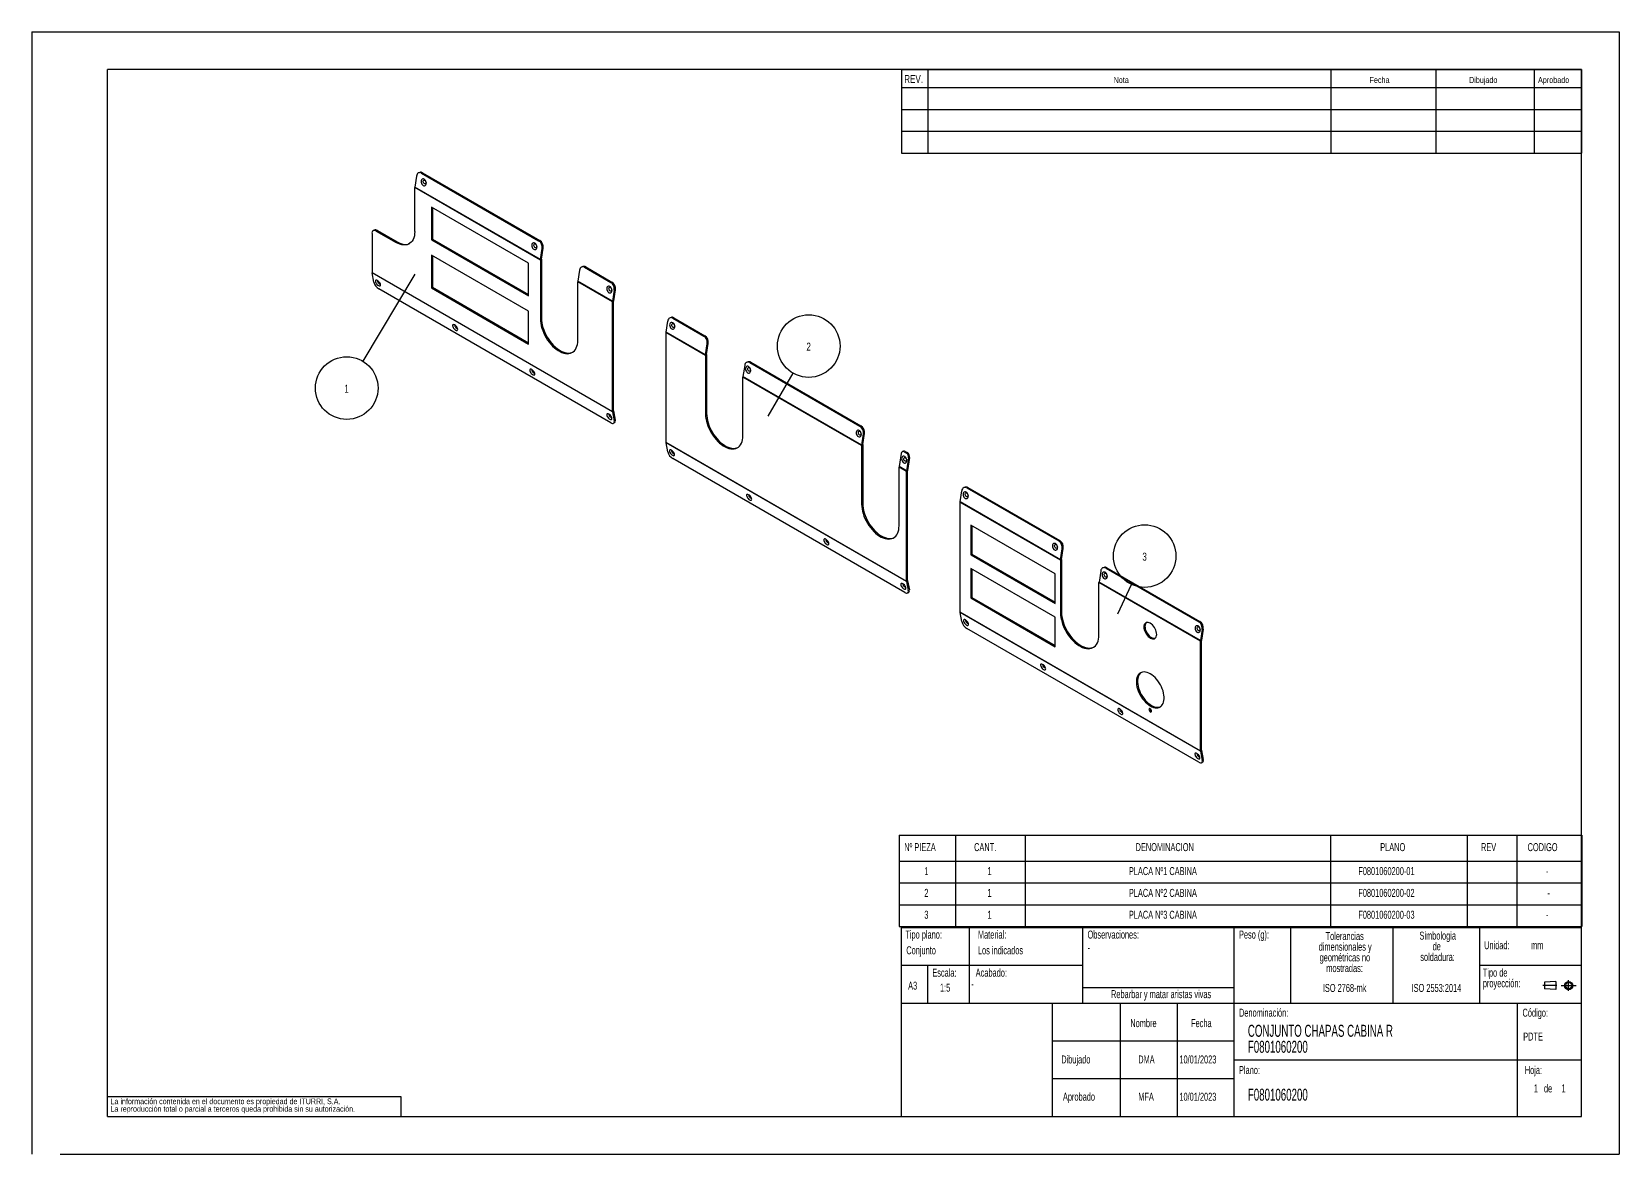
# Model space of a CAD drawing. Extents: x 0 to 420, y 0 to 297.
import ezdxf

# ---------------------------------------------------------------- set-up
doc = ezdxf.new("R2010")
doc.units = 0
doc.linetypes.add('SLD-CENTRADA-TRAZOS-LARGOS', pattern=[19.05, 15.24, -1.27, 1.27, -1.27])
doc.linetypes.add('SLD-CONTINUA', pattern=[0])
doc.layers.get('0').update_dxf_attribs({"linetype": 'CONTINUOUS'})
doc.layers.add('FORMATO', color=7, linetype='SLD-CONTINUA')
doc.layers.add('SLD-0', color=179, linetype='SLD-CONTINUA')
doc.styles.add('SLDTEXTSTYLE0', font='TXT', dxfattribs={"width": 0.605})
doc.styles.add('SLDTEXTSTYLE1', font='TXT', dxfattribs={"width": 0.75})
doc.dimstyles.new('SLDDIMSTYLE0', dxfattribs={"dimtxt": 0.18, "dimasz": 0.651282, "dimexe": 0, "dimexo": 0.0625, "dimgap": 0, "dimtad": 0, "dimtih": 1, "dimtoh": 1, "dimdec": 0, "dimrnd": 1e-09, "dimzin": 0, "dimtxsty": 'STANDARD', "dimblk1": 'DOT', "dimblk2": 'DOT', "dimsah": 1, "dimcen": 0.09, "dimazin": 3, "dimtfac": 0.651282, "dimtdec": 0, "dimtofl": 0, "dimtmove": 0, "dimatfit": 3, "dimtolj": 1, "dimtzin": 0})

# ---------------------------------------------------------------- blocks, each defined once
blk = doc.blocks.new('BLOQUE3')
at = {"color": 7, "linetype": 'SLD-CENTRADA-TRAZOS-LARGOS'}
for p, q in [((397.92, 130.06), (394.8, 130.06)), ((398.88, 130.02), (402.16, 130.02)), ((400.52, 128.85), (400.52, 131.19))]:
    blk.add_line(p, q, dxfattribs=at)
at = {"color": 7, "linetype": 'SLD-CONTINUA'}
for p, q in [((397.68, 130.95), (395.23, 130.77)), ((395.23, 130.77), (395.23, 129.34)), ((397.68, 130.95), (397.68, 129.16)), ((397.68, 129.16), (395.23, 129.34))]:
    blk.add_line(p, q, dxfattribs=at)
for radius in [0.892, 0.713]:
    blk.add_circle((400.52, 130.02), radius, dxfattribs=at)
blk = doc.blocks.new('SW_NOTE_0')
at = {"layer": 'SLD-0', "color": 0, "attachment_point": 2, "style": 'SLDTEXTSTYLE0'}
for s, insert, char_height in [('dimensionales y', (7.54, -0.09), 2.1167), ('Tolerancias', (7.41, 2.73), 2.1167), ('geométricas no', (7.46, -2.92), 2.1167), ('mostradas:', (7.38, -5.74), 2.117)]:
    blk.add_mtext(s, dxfattribs=dict(at, insert=insert, char_height=char_height))
blk = doc.blocks.new('SW_NOTE_0_1')
at = {"layer": 'SLD-0', "color": 0, "attachment_point": 1, "style": 'SLDTEXTSTYLE0'}
for s, insert, char_height in [('Tipo de', (0, 2.73), 2.117), ('proyección:', (0, -0.09), 2.1167)]:
    blk.add_mtext(s, dxfattribs=dict(at, insert=insert, char_height=char_height))
blk = doc.blocks.new('SW_NOTE_0_2')
at = {"layer": 'SLD-0', "color": 0, "char_height": 2.117, "attachment_point": 2, "style": 'SLDTEXTSTYLE0'}
for s, insert in [('Simbologia', (7.11, 2.73)), ('de', (6.84, -0.09)), ('soldadura:', (7.06, -2.92))]:
    blk.add_mtext(s, dxfattribs=dict(at, insert=insert))
blk = doc.blocks.new('SW_NOTE_0_3')
at = {"layer": 'SLD-0', "color": 0, "char_height": 1.5, "attachment_point": 1, "style": 'SLDTEXTSTYLE1'}
for s, insert in [('La información contenida en el documento es propiedad de ITURRI, S.A.', (0, 1.93)), ('La reproducción total o parcial a terceros queda prohibida sin su autorización.', (0, -0.07))]:
    blk.add_mtext(s, dxfattribs=dict(at, insert=insert))
blk = doc.blocks.new('SW_NOTE_0_4')
at = {"layer": 'SLD-0', "color": 0, "char_height": 3.175, "attachment_point": 1, "style": 'SLDTEXTSTYLE0'}
for s, insert in [('CONJUNTO CHAPAS CABINA R', (0, 4.09)), ('F0801060200', (0, -0.14))]:
    blk.add_mtext(s, dxfattribs=dict(at, insert=insert))
blk = doc.blocks.new('SW_TABLEANNOTATION_0')
at = {"layer": 'FORMATO', "color": 0}
for p, q in [((0, 0), (0, -6.9)), ((0, 0), (14.94, 0)), ((14.94, 0), (14.94, -6.9)), ((14.94, 0), (33.4, 0)), ((33.4, 0), (33.4, -6.9)), ((33.4, 0), (114.2, 0)), ((114.2, 0), (114.2, -6.9)), ((114.2, 0), (150.3, 0)), ((150.3, 0), (150.3, -6.9)), ((150.3, 0), (163.43, 0)), ((163.43, 0), (163.43, -6.9)), ((163.43, 0), (180.61, 0)), ((180.61, 0), (180.61, -6.9)), ((0, -6.9), (14.94, -6.9)), ((0, -6.9), (0, -12.67)), ((14.94, -6.9), (33.4, -6.9)), ((14.94, -6.9), (14.94, -12.67)), ((33.4, -6.9), (114.2, -6.9)), ((33.4, -6.9), (33.4, -12.67)), ((114.2, -6.9), (150.3, -6.9)), ((114.2, -6.9), (114.2, -12.67)), ((150.3, -6.9), (163.43, -6.9)), ((150.3, -6.9), (150.3, -12.67)), ((163.43, -6.9), (180.61, -6.9)), ((163.43, -6.9), (163.43, -12.67)), ((180.61, -6.9), (180.61, -12.67)), ((0, -12.67), (0, -18.45)), ((0, -12.67), (14.94, -12.67)), ((14.94, -12.67), (14.94, -18.45)), ((14.94, -12.67), (33.4, -12.67)), ((33.4, -12.67), (33.4, -18.45)), ((33.4, -12.67), (114.2, -12.67)), ((114.2, -12.67), (114.2, -18.45)), ((114.2, -12.67), (150.3, -12.67)), ((150.3, -12.67), (150.3, -18.45)), ((150.3, -12.67), (163.43, -12.67)), ((163.43, -12.67), (163.43, -18.45)), ((163.43, -12.67), (180.61, -12.67)), ((180.61, -12.67), (180.61, -18.45)), ((0, -18.45), (0, -24.22)), ((0, -18.45), (14.94, -18.45)), ((14.94, -18.45), (14.94, -24.22)), ((14.94, -18.45), (33.4, -18.45)), ((33.4, -18.45), (33.4, -24.22)), ((33.4, -18.45), (114.2, -18.45)), ((114.2, -18.45), (114.2, -24.22)), ((114.2, -18.45), (150.3, -18.45)), ((150.3, -18.45), (150.3, -24.22)), ((150.3, -18.45), (163.43, -18.45)), ((163.43, -18.45), (163.43, -24.22)), ((163.43, -18.45), (180.61, -18.45)), ((180.61, -18.45), (180.61, -24.22)), ((0, -24.22), (14.94, -24.22)), ((14.94, -24.22), (33.4, -24.22)), ((33.4, -24.22), (114.2, -24.22)), ((114.2, -24.22), (150.3, -24.22)), ((150.3, -24.22), (163.43, -24.22)), ((163.43, -24.22), (180.61, -24.22))]:
    blk.add_line(p, q, dxfattribs=at)
at = {"layer": 'FORMATO', "color": 0, "attachment_point": 1, "style": 'SLDTEXTSTYLE0'}
for s, insert, char_height in [('Nº PIEZA', (1.39, -2.13), 2.117), ('CANT.', (19.86, -2.13), 2.117), ('DENOMINACION', (62.59, -2.13), 2.1167), ('PLANO', (127.31, -2.13), 2.117), ('REV', (153.97, -2.13), 2.117), ('CODIGO', (166.3, -2.13), 2.117), ('1', (6.69, -8.47), 2.12), ('1', (23.39, -8.47), 2.12), ('PLACA Nº1 CABINA', (60.82, -8.47), 2.1167), ('F0801060200-01', (121.51, -8.47), 2.1167), ('-', (171.16, -8.47), 2.12), ('2', (6.69, -14.24), 2.12), ('1', (23.39, -14.24), 2.12), ('PLACA Nº2 CABINA', (60.82, -14.24), 2.1167), ('F0801060200-02', (121.51, -14.24), 2.1167), ('-', (171.55, -14.24), 2.12), ('3', (6.69, -20.02), 2.12), ('1', (23.39, -20.02), 2.12), ('PLACA Nº3 CABINA', (60.82, -20.02), 2.1167), ('F0801060200-03', (121.51, -20.02), 2.1167), ('-', (171.16, -20.02), 2.12)]:
    blk.add_mtext(s, dxfattribs=dict(at, insert=insert, char_height=char_height))
blk = doc.blocks.new('SW_NOTE_0_5')
at = {"layer": 'FORMATO', "color": 0}
blk.add_circle((-4.25, -7.11), 8.28, dxfattribs=at)
at = {"layer": 'FORMATO', "color": 0, "insert": (-4.28, -6.21), "char_height": 2.12, "attachment_point": 2, "style": 'SLDTEXTSTYLE1'}
blk.add_mtext('1', dxfattribs=at)
blk = doc.blocks.new('_DOT')
at = {"color": 0, "linetype": 'BYBLOCK'}
blk.add_line((-0.5, 0), (-1, 0), dxfattribs=at)
at = {"color": 0, "linetype": 'BYBLOCK', "const_width": 0.5}
blk.add_lwpolyline([(-0.25, 0, 1), (0.25, 0, 1)], format="xyb", close=True, dxfattribs=at)
blk = doc.blocks.new('SW_NOTE_0_6')
at = {"layer": 'FORMATO', "color": 0}
blk.add_circle((4.13, 7.18), 8.28, dxfattribs=at)
at = {"layer": 'FORMATO', "color": 0, "insert": (4.11, 8.08), "char_height": 2.12, "attachment_point": 2, "style": 'SLDTEXTSTYLE1'}
blk.add_mtext('2', dxfattribs=at)
blk = doc.blocks.new('SW_NOTE_0_7')
at = {"layer": 'FORMATO', "color": 0}
blk.add_circle((3.5, 7.5), 8.28, dxfattribs=at)
at = {"layer": 'FORMATO', "color": 0, "insert": (3.48, 8.4), "char_height": 2.12, "attachment_point": 2, "style": 'SLDTEXTSTYLE1'}
blk.add_mtext('3', dxfattribs=at)

msp = doc.modelspace()

# ---------------------------------------------------------------- linework, layer by layer
at = {"color": 7, "linetype": 'SLD-CONTINUA'}
for p, q in [((0, 297), (420, 297)), ((0, 297), (0, 0)), ((420, 297), (420, 0)), ((410, 287), (20, 287)), ((20, 10), (20, 287)), ((410, 10), (410, 287)), ((101.79, 258.82), (101.34, 255.9)), ((102.67, 259.78), (102.39, 259.68)), ((103.41, 259.68), (103.14, 259.58)), ((103.14, 259.58), (134.11, 241.7)), ((103.41, 259.68), (134.39, 241.8)), ((104.04, 257.73), (104.17, 257.62)), ((101.33, 244.11), (101.33, 255.77)), ((134.57, 236.59), (101.33, 255.77)), ((134.58, 236.72), (101.34, 255.9)), ((131.45, 235.77), (105.72, 250.63)), ((105.72, 250.63), (105.72, 241.97)), ((106, 250.46), (106, 242.14)), ((90.02, 243.62), (90.02, 233.29)), ((90.63, 244.51), (90.35, 244.35)), ((91.43, 244.44), (91.15, 244.27)), ((91.15, 244.27), (96.38, 241.25)), ((91.43, 244.44), (96.66, 241.41)), ((96.38, 241.25), (96.66, 241.41)), ((106, 242.14), (105.72, 241.97)), ((105.72, 241.97), (131.45, 227.11)), ((106, 242.14), (131.45, 227.44)), ((133.31, 240.83), (133.44, 240.72)), ((134.11, 241.7), (134.39, 241.8)), ((134.58, 236.72), (135.02, 239.64)), ((134.85, 236.82), (135.3, 239.74)), ((135.3, 239.74), (135.02, 239.64)), ((131.45, 223.03), (105.72, 237.89)), ((105.72, 237.89), (105.72, 229.23)), ((106, 237.73), (106, 229.4)), ((131.45, 227.11), (131.45, 235.77)), ((134.57, 236.59), (134.57, 221.07)), ((134.85, 236.75), (134.85, 221.24)), ((90.02, 233.29), (153.66, 196.55)), ((153.67, 196.43), (90.03, 233.17)), ((90.48, 230.77), (90.03, 233.17)), ((144.92, 233.92), (144.47, 231)), ((153.67, 225.7), (144.47, 231)), ((145.8, 234.88), (145.52, 234.78)), ((146.55, 234.78), (146.27, 234.68)), ((146.27, 234.68), (153.2, 230.68)), ((146.55, 234.78), (153.48, 230.78)), ((153.2, 193.52), (91.82, 228.96)), ((106, 229.4), (105.72, 229.23)), ((105.72, 229.23), (131.45, 214.38)), ((106, 229.4), (131.45, 214.7)), ((153.66, 225.56), (144.46, 230.87)), ((144.46, 215.36), (144.46, 230.87)), ((153.18, 229.36), (153.31, 229.25)), ((153.2, 230.68), (153.48, 230.78)), ((154.12, 228.62), (153.67, 225.7)), ((154.39, 228.72), (153.95, 225.79)), ((154.39, 228.72), (154.12, 228.62)), ((131.45, 214.38), (131.45, 223.03)), ((153.94, 225.73), (153.66, 225.56)), ((153.66, 196.55), (153.66, 225.56)), ((153.95, 225.79), (153.67, 225.7)), ((153.94, 196.72), (153.94, 225.73)), ((134.85, 221.24), (134.57, 221.07)), ((167.81, 217.53), (168.26, 220.45)), ((169.13, 221.41), (168.86, 221.31)), ((169.88, 221.31), (169.61, 221.21)), ((169.61, 221.21), (177.81, 216.47)), ((169.8, 219.76), (169.93, 219.66)), ((169.88, 221.31), (178.09, 216.57)), ((167.8, 217.4), (167.8, 188.39)), ((178.26, 211.36), (167.8, 217.4)), ((178.27, 211.49), (167.81, 217.53)), ((177.81, 216.47), (178.09, 216.57)), ((178.27, 211.49), (178.72, 214.41)), ((178.55, 211.59), (179, 214.51)), ((179, 214.51), (178.72, 214.41)), ((178.26, 211.36), (178.26, 195.85)), ((178.55, 211.52), (178.55, 196.01)), ((188.62, 208.7), (188.17, 205.78)), ((189.5, 209.65), (189.22, 209.55)), ((189.88, 208.17), (190.01, 208.06)), ((190.25, 209.55), (189.97, 209.45)), ((189.97, 209.45), (219.1, 192.63)), ((190.25, 209.55), (219.38, 192.73)), ((188.16, 190.13), (188.16, 205.64)), ((219.56, 187.52), (188.16, 205.64)), ((219.57, 187.65), (188.17, 205.78)), ((153.94, 196.72), (153.66, 196.55)), ((153.95, 196.66), (153.67, 196.43)), ((153.67, 196.43), (154.12, 194.03)), ((153.95, 196.66), (154.39, 194.25)), ((153.99, 193.43), (154.26, 193.66)), ((154.12, 194.03), (154.39, 194.25)), ((178.55, 196.01), (178.26, 195.85)), ((219.1, 192.63), (219.38, 192.73)), ((219.16, 191.27), (219.29, 191.16)), ((219.57, 187.65), (220.02, 190.57)), ((219.85, 187.75), (220.3, 190.67)), ((220.3, 190.67), (220.02, 190.57)), ((167.8, 188.39), (231.44, 151.65)), ((231.45, 151.53), (167.81, 188.27)), ((168.26, 185.87), (167.81, 188.27)), ((219.56, 187.52), (219.56, 172.01)), ((219.84, 187.68), (219.84, 172.17)), ((230, 185.39), (229.47, 181.94)), ((230.65, 186.02), (230.37, 185.92)), ((231.12, 185.96), (230.84, 185.86)), ((230.84, 185.86), (231.41, 185.53)), ((231.12, 185.96), (231.68, 185.63)), ((231.41, 185.53), (231.68, 185.63)), ((230.98, 148.62), (169.61, 184.05)), ((231.44, 180.66), (229.46, 181.81)), ((229.46, 166.29), (229.46, 181.81)), ((231.45, 180.79), (229.47, 181.94)), ((231.18, 184.33), (231.31, 184.22)), ((231.72, 180.83), (231.44, 180.66)), ((231.44, 151.65), (231.44, 180.66)), ((231.98, 184.24), (231.45, 180.79)), ((231.73, 180.89), (231.45, 180.79)), ((231.72, 151.81), (231.72, 180.83)), ((232.26, 184.34), (231.73, 180.89)), ((232.26, 184.34), (231.98, 184.24)), ((246.92, 176.51), (246.64, 176.41)), ((247.66, 176.4), (247.39, 176.31)), ((247.66, 176.4), (271.99, 162.36)), ((245.58, 172.5), (245.58, 143.49)), ((272.17, 157.15), (245.58, 172.5)), ((245.59, 172.63), (246.04, 175.55)), ((272.18, 157.28), (245.59, 172.63)), ((247.39, 176.31), (271.71, 162.26)), ((247.44, 174.94), (247.57, 174.83)), ((219.84, 172.17), (219.56, 172.01)), ((270.75, 153.56), (248.41, 166.46)), ((248.41, 166.46), (248.41, 158.62)), ((248.69, 166.29), (248.69, 158.78)), ((271.06, 161.31), (271.19, 161.2)), ((271.71, 162.26), (271.99, 162.36)), ((272.18, 157.28), (272.63, 160.2)), ((272.46, 157.38), (272.9, 160.3)), ((272.9, 160.3), (272.63, 160.2)), ((248.69, 158.78), (248.41, 158.62)), ((248.41, 158.62), (270.75, 145.72)), ((248.69, 158.78), (270.75, 146.04)), ((272.17, 157.15), (272.17, 143.27)), ((272.45, 157.31), (272.45, 143.43)), ((231.72, 151.81), (231.44, 151.65)), ((231.73, 151.75), (231.45, 151.53)), ((231.45, 151.53), (231.9, 149.13)), ((231.73, 151.75), (232.18, 149.35)), ((270.75, 142.13), (248.41, 155.02)), ((248.41, 155.02), (248.41, 147.19)), ((248.69, 154.86), (248.69, 147.35)), ((270.75, 145.72), (270.75, 153.56)), ((309.22, 135.76), (282.35, 151.27)), ((282.35, 137.39), (282.35, 151.27)), ((282.81, 154.32), (282.36, 151.4)), ((309.23, 135.89), (282.36, 151.4)), ((283.69, 155.28), (283.41, 155.18)), ((284.43, 155.18), (284.16, 155.08)), ((284.16, 155.08), (308.76, 140.87)), ((284.21, 153.72), (284.34, 153.61)), ((284.43, 155.18), (309.04, 140.97)), ((231.77, 148.53), (232.04, 148.75)), ((231.9, 149.13), (232.18, 149.35)), ((248.69, 147.35), (248.41, 147.19)), ((248.41, 147.19), (270.75, 134.29)), ((248.69, 147.35), (270.75, 134.61)), ((245.58, 143.49), (309.22, 106.75)), ((309.23, 106.63), (245.59, 143.37)), ((246.04, 140.96), (245.59, 143.37)), ((272.45, 143.43), (272.17, 143.27)), ((308.76, 103.72), (247.39, 139.15)), ((270.75, 134.29), (270.75, 142.13)), ((308.76, 140.87), (309.04, 140.97)), ((308.82, 139.51), (308.95, 139.4)), ((309.68, 138.81), (309.23, 135.89)), ((309.96, 138.91), (309.51, 135.99)), ((309.96, 138.91), (309.68, 138.81)), ((309.5, 135.92), (309.22, 135.76)), ((309.22, 106.75), (309.22, 135.76)), ((309.51, 135.99), (309.23, 135.89)), ((309.5, 106.91), (309.5, 135.92)), ((296.21, 117.22), (296.27, 117.19)), ((309.5, 106.91), (309.22, 106.75)), ((309.51, 106.85), (309.23, 106.63)), ((309.23, 106.63), (309.68, 104.22)), ((309.51, 106.85), (309.96, 104.45)), ((309.55, 103.63), (309.83, 103.85)), ((309.68, 104.22), (309.96, 104.45)), ((230, 60), (410, 60)), ((230, 60), (230, 10)), ((20, 10), (410, 10)), ((7.53, 0), (420, 0))]:
    msp.add_line(p, q, dxfattribs=at)
at = {"color": 7, "linetype": 'SLD-CONTINUA', "flags": 128}
for points in [[(103.14, 259.58), (102.91, 259.68), (102.69, 259.72), (102.47, 259.7), (102.27, 259.63), (102.1, 259.5), (101.96, 259.31), (101.85, 259.09), (101.79, 258.82)], [(103.56, 256.33), (103.75, 256.25), (103.94, 256.25), (104.11, 256.32), (104.24, 256.46), (104.33, 256.66), (104.36, 256.89), (104.35, 257.15), (104.27, 257.41), (104.15, 257.64), (104, 257.84), (103.82, 257.98), (103.62, 258.06), (103.44, 258.06), (103.27, 257.99), (103.14, 257.85), (103.05, 257.65), (103.01, 257.42), (103.03, 257.16), (103.1, 256.9), (103.22, 256.67), (103.38, 256.47), (103.56, 256.33)], [(104.35, 257.09), (104.35, 257.08), (104.31, 256.91), (104.23, 256.79), (104.11, 256.73), (103.96, 256.75), (103.82, 256.83), (103.7, 256.96), (103.62, 257.14), (103.58, 257.33), (103.59, 257.52), (103.66, 257.66), (103.76, 257.75), (103.9, 257.77), (104.04, 257.73), (104.04, 257.73)], [(101.33, 244.11), (101.3, 243.53), (101.22, 242.98), (101.09, 242.48), (100.9, 242.03), (100.67, 241.63), (100.39, 241.3), (100.06, 241.02), (99.69, 240.81), (99.29, 240.66), (98.86, 240.59), (98.39, 240.58), (97.91, 240.65), (97.41, 240.78), (96.9, 240.98), (96.38, 241.25)], [(96.66, 241.41), (97.18, 241.15), (97.69, 240.95), (98.19, 240.81), (98.68, 240.75), (99.14, 240.75), (99.57, 240.83), (99.98, 240.97), (100.02, 240.99)], [(132.84, 239.43), (133.03, 239.35), (133.22, 239.35), (133.38, 239.42), (133.51, 239.56), (133.6, 239.76), (133.64, 239.99), (133.62, 240.25), (133.55, 240.51), (133.43, 240.74), (133.27, 240.94), (133.09, 241.08), (132.9, 241.16), (132.71, 241.16), (132.54, 241.09), (132.41, 240.95), (132.32, 240.75), (132.29, 240.52), (132.31, 240.26), (132.38, 240), (132.5, 239.77), (132.65, 239.57), (132.84, 239.43)], [(133.63, 240.2), (133.63, 240.18), (133.59, 240.01), (133.5, 239.89), (133.38, 239.83), (133.24, 239.85), (133.1, 239.93), (132.98, 240.06), (132.89, 240.24), (132.85, 240.43), (132.87, 240.62), (132.93, 240.76), (133.04, 240.85), (133.17, 240.88), (133.31, 240.83), (133.31, 240.83)], [(91.72, 229.83), (91.91, 229.75), (92.06, 229.73), (92.18, 229.77), (92.25, 229.88), (92.27, 230.03), (92.24, 230.23), (92.15, 230.44), (92.02, 230.66), (91.85, 230.87), (91.66, 231.05), (91.47, 231.19), (91.29, 231.27), (91.13, 231.29), (91.01, 231.24), (90.94, 231.14), (90.92, 230.98), (90.96, 230.79), (91.05, 230.57), (91.18, 230.35), (91.34, 230.14), (91.53, 229.96), (91.72, 229.83)], [(91.53, 231.15), (91.53, 231.14), (91.49, 231.05), (91.5, 230.91), (91.57, 230.75), (91.67, 230.59), (91.8, 230.45), (91.95, 230.34)], [(146.27, 234.68), (146.05, 234.78), (145.82, 234.82), (145.61, 234.8), (145.41, 234.73), (145.23, 234.6), (145.09, 234.41), (144.99, 234.19), (144.92, 233.92)], [(91.95, 230.34), (92.08, 230.29), (92.19, 230.29), (92.21, 230.31)], [(152.71, 227.96), (152.9, 227.88), (153.09, 227.88), (153.25, 227.95), (153.38, 228.09), (153.47, 228.29), (153.51, 228.52), (153.49, 228.78), (153.42, 229.04), (153.3, 229.27), (153.14, 229.47), (152.96, 229.61), (152.77, 229.69), (152.58, 229.69), (152.41, 229.62), (152.28, 229.48), (152.19, 229.28), (152.16, 229.05), (152.18, 228.79), (152.25, 228.53), (152.37, 228.3), (152.52, 228.1), (152.71, 227.96)], [(153.5, 228.72), (153.5, 228.71), (153.46, 228.54), (153.37, 228.42), (153.25, 228.36), (153.11, 228.37), (152.97, 228.46), (152.85, 228.59), (152.76, 228.77), (152.72, 228.96), (152.74, 229.15), (152.8, 229.29), (152.91, 229.38), (153.04, 229.4), (153.18, 229.36), (153.18, 229.36)], [(112.14, 218.04), (112.32, 217.96), (112.48, 217.95), (112.59, 217.99), (112.67, 218.09), (112.69, 218.25), (112.65, 218.44), (112.56, 218.66), (112.43, 218.88), (112.26, 219.09), (112.07, 219.27), (111.88, 219.41), (111.7, 219.49), (111.54, 219.5), (111.42, 219.46), (111.35, 219.36), (111.33, 219.2), (111.37, 219.01), (111.46, 218.79), (111.59, 218.57), (111.76, 218.36), (111.94, 218.18), (112.14, 218.04)], [(111.95, 219.37), (111.94, 219.36), (111.9, 219.27), (111.91, 219.13), (111.98, 218.97), (112.08, 218.81), (112.22, 218.66), (112.36, 218.56)], [(112.36, 218.56), (112.49, 218.5), (112.6, 218.51), (112.62, 218.52)], [(134.57, 221.07), (134.59, 220.48), (134.67, 219.86), (134.79, 219.23), (134.97, 218.59), (135.19, 217.94), (135.45, 217.29), (135.76, 216.66), (136.1, 216.04), (136.49, 215.44), (136.9, 214.88), (137.33, 214.34), (137.8, 213.85), (138.27, 213.4), (138.77, 213), (139.26, 212.65), (139.77, 212.36), (140.26, 212.13), (140.76, 211.97), (141.23, 211.86), (141.69, 211.82), (142.13, 211.85), (142.54, 211.95), (142.93, 212.1), (143.27, 212.32), (143.58, 212.6), (143.84, 212.94), (144.06, 213.33), (144.24, 213.78), (144.36, 214.27), (144.44, 214.79), (144.46, 215.36)], [(134.85, 221.24), (134.87, 220.64), (134.95, 220.03), (135.07, 219.39), (135.25, 218.75), (135.47, 218.1), (135.74, 217.46), (136.04, 216.82), (136.39, 216.2), (136.77, 215.61), (137.18, 215.04), (137.62, 214.5), (138.08, 214.01), (138.56, 213.56), (139.05, 213.16), (139.55, 212.81), (140.05, 212.52), (140.55, 212.3), (141.04, 212.13), (141.52, 212.03), (141.98, 211.99), (142.42, 212.02), (142.83, 212.11), (143.15, 212.24)], [(169.61, 221.21), (169.38, 221.31), (169.16, 221.35), (168.94, 221.33), (168.74, 221.26), (168.57, 221.13), (168.43, 220.94), (168.32, 220.72), (168.26, 220.45)], [(169.32, 218.36), (169.52, 218.29), (169.7, 218.29), (169.87, 218.36), (170, 218.5), (170.09, 218.69), (170.13, 218.93), (170.11, 219.19), (170.04, 219.44), (169.92, 219.68), (169.76, 219.88), (169.58, 220.02), (169.38, 220.09), (169.2, 220.09), (169.03, 220.02), (168.9, 219.88), (168.81, 219.69), (168.77, 219.45), (168.79, 219.2), (168.86, 218.94), (168.98, 218.7), (169.14, 218.51), (169.32, 218.36)], [(170.12, 219.13), (170.11, 219.11), (170.07, 218.95), (169.99, 218.83), (169.87, 218.77), (169.73, 218.78), (169.59, 218.86), (169.46, 219), (169.38, 219.18), (169.34, 219.37), (169.35, 219.55), (169.42, 219.7), (169.52, 219.79), (169.66, 219.81), (169.8, 219.76), (169.8, 219.76)], [(132.55, 206.26), (132.73, 206.18), (132.89, 206.16), (133.01, 206.21), (133.08, 206.31), (133.1, 206.46), (133.06, 206.66), (132.97, 206.87), (132.84, 207.1), (132.67, 207.31), (132.49, 207.49), (132.29, 207.62), (132.11, 207.7), (131.95, 207.72), (131.84, 207.68), (131.76, 207.57), (131.74, 207.42), (131.78, 207.22), (131.87, 207.01), (132, 206.79), (132.17, 206.58), (132.36, 206.4), (132.55, 206.26)], [(132.36, 207.58), (132.35, 207.58), (132.31, 207.48), (132.33, 207.35), (132.39, 207.19), (132.5, 207.02), (132.63, 206.88), (132.77, 206.77)], [(132.77, 206.77), (132.9, 206.72), (133.01, 206.73), (133.03, 206.74)], [(189.97, 209.45), (189.74, 209.55), (189.52, 209.59), (189.3, 209.58), (189.11, 209.5), (188.93, 209.37), (188.79, 209.19), (188.69, 208.96), (188.62, 208.7)], [(189.4, 206.77), (189.6, 206.7), (189.78, 206.7), (189.95, 206.77), (190.08, 206.91), (190.17, 207.1), (190.21, 207.34), (190.19, 207.59), (190.12, 207.85), (190, 208.09), (189.84, 208.28), (189.66, 208.43), (189.47, 208.5), (189.28, 208.5), (189.11, 208.43), (188.98, 208.29), (188.89, 208.1), (188.86, 207.86), (188.87, 207.6), (188.95, 207.35), (189.07, 207.11), (189.22, 206.91), (189.4, 206.77)], [(190.2, 207.54), (190.2, 207.52), (190.16, 207.35), (190.07, 207.23), (189.95, 207.18), (189.81, 207.19), (189.67, 207.27), (189.55, 207.41), (189.46, 207.59), (189.42, 207.78), (189.44, 207.96), (189.5, 208.11), (189.61, 208.2), (189.74, 208.22), (189.88, 208.17), (189.88, 208.17)], [(152.96, 194.48), (153.14, 194.4), (153.3, 194.38), (153.42, 194.42), (153.49, 194.53), (153.51, 194.68), (153.47, 194.87), (153.38, 195.09), (153.25, 195.31), (153.09, 195.52), (152.9, 195.7), (152.71, 195.84), (152.52, 195.92), (152.37, 195.94), (152.25, 195.89), (152.18, 195.79), (152.16, 195.63), (152.19, 195.44), (152.28, 195.22), (152.41, 195), (152.58, 194.79), (152.77, 194.61), (152.96, 194.48)], [(152.77, 195.8), (152.76, 195.79), (152.72, 195.7), (152.74, 195.56), (152.8, 195.4), (152.91, 195.24), (153.04, 195.1), (153.18, 194.99)], [(153.18, 194.99), (153.32, 194.94), (153.42, 194.94), (153.44, 194.96)], [(153.2, 193.52), (153.42, 193.42), (153.62, 193.36), (153.79, 193.36), (153.94, 193.4), (154.04, 193.5), (154.11, 193.64), (154.14, 193.82), (154.12, 194.03)], [(178.26, 195.85), (178.29, 195.25), (178.37, 194.64), (178.49, 194), (178.67, 193.36), (178.89, 192.71), (179.15, 192.07), (179.46, 191.43), (179.8, 190.81), (180.18, 190.22), (180.6, 189.65), (181.03, 189.11), (181.49, 188.62), (181.97, 188.17), (182.46, 187.77), (182.96, 187.42), (183.46, 187.13), (183.96, 186.91), (184.45, 186.74), (184.93, 186.64), (185.39, 186.6), (185.83, 186.63), (186.24, 186.72), (186.62, 186.88), (186.97, 187.1), (187.28, 187.38), (187.54, 187.72), (187.76, 188.11), (187.94, 188.55), (188.06, 189.04), (188.14, 189.57), (188.16, 190.13)], [(178.55, 196.01), (178.57, 195.42), (178.65, 194.8), (178.77, 194.17), (178.95, 193.52), (179.17, 192.88), (179.43, 192.23), (179.74, 191.6), (180.09, 190.98), (180.47, 190.38), (180.88, 189.81), (181.32, 189.28), (181.78, 188.78), (182.26, 188.33), (182.75, 187.93), (183.25, 187.59), (183.75, 187.3), (184.25, 187.07), (184.74, 186.9), (185.22, 186.8), (185.68, 186.76), (186.12, 186.79), (186.53, 186.88), (186.85, 187.01)], [(218.68, 189.87), (218.87, 189.8), (219.06, 189.8), (219.23, 189.87), (219.36, 190.01), (219.45, 190.2), (219.48, 190.44), (219.46, 190.69), (219.39, 190.95), (219.27, 191.19), (219.11, 191.38), (218.93, 191.53), (218.74, 191.6), (218.55, 191.6), (218.39, 191.53), (218.25, 191.39), (218.17, 191.2), (218.13, 190.96), (218.15, 190.7), (218.22, 190.45), (218.34, 190.21), (218.5, 190.01), (218.68, 189.87)], [(219.47, 190.64), (219.47, 190.62), (219.43, 190.45), (219.34, 190.33), (219.22, 190.28), (219.08, 190.29), (218.94, 190.37), (218.82, 190.51), (218.73, 190.69), (218.7, 190.88), (218.71, 191.06), (218.77, 191.21), (218.88, 191.3), (219.01, 191.32), (219.16, 191.27), (219.16, 191.27)], [(169.51, 184.93), (169.69, 184.85), (169.85, 184.83), (169.96, 184.87), (170.04, 184.97), (170.05, 185.13), (170.02, 185.32), (169.93, 185.54), (169.8, 185.76), (169.63, 185.97), (169.44, 186.15), (169.25, 186.29), (169.07, 186.37), (168.91, 186.39), (168.79, 186.34), (168.72, 186.24), (168.7, 186.08), (168.74, 185.89), (168.83, 185.67), (168.96, 185.45), (169.13, 185.24), (169.31, 185.06), (169.51, 184.93)], [(169.32, 186.25), (169.31, 186.24), (169.27, 186.15), (169.28, 186.01), (169.35, 185.85), (169.45, 185.69), (169.59, 185.54), (169.73, 185.44)], [(169.73, 185.44), (169.86, 185.38), (169.97, 185.39), (169.99, 185.4)], [(230.7, 182.93), (230.89, 182.86), (231.08, 182.86), (231.25, 182.93), (231.38, 183.07), (231.47, 183.26), (231.5, 183.5), (231.48, 183.75), (231.41, 184.01), (231.29, 184.25), (231.14, 184.44), (230.95, 184.59), (230.76, 184.66), (230.57, 184.66), (230.41, 184.59), (230.27, 184.45), (230.19, 184.26), (230.15, 184.02), (230.17, 183.76), (230.24, 183.51), (230.36, 183.27), (230.52, 183.07), (230.7, 182.93)], [(231.49, 183.7), (231.49, 183.68), (231.45, 183.52), (231.37, 183.4), (231.24, 183.34), (231.1, 183.35), (230.96, 183.43), (230.84, 183.57), (230.76, 183.75), (230.72, 183.94), (230.73, 184.12), (230.79, 184.27), (230.9, 184.36), (231.03, 184.38), (231.18, 184.33), (231.18, 184.33)], [(247.39, 176.31), (247.16, 176.41), (246.94, 176.45), (246.72, 176.43), (246.52, 176.36), (246.35, 176.22), (246.21, 176.04), (246.1, 175.81), (246.04, 175.55)], [(189.92, 173.14), (190.1, 173.06), (190.26, 173.04), (190.38, 173.09), (190.45, 173.19), (190.47, 173.35), (190.43, 173.54), (190.34, 173.76), (190.21, 173.98), (190.04, 174.19), (189.86, 174.37), (189.66, 174.5), (189.48, 174.58), (189.32, 174.6), (189.21, 174.56), (189.13, 174.45), (189.11, 174.3), (189.15, 174.11), (189.24, 173.89), (189.37, 173.67), (189.54, 173.46), (189.73, 173.28), (189.92, 173.14)], [(189.73, 174.46), (189.72, 174.46), (189.68, 174.36), (189.69, 174.23), (189.76, 174.07), (189.87, 173.9), (190, 173.76), (190.14, 173.65)], [(190.14, 173.65), (190.27, 173.6), (190.38, 173.61), (190.4, 173.62)], [(246.96, 173.54), (247.16, 173.47), (247.34, 173.47), (247.51, 173.54), (247.64, 173.68), (247.73, 173.87), (247.77, 174.11), (247.75, 174.36), (247.68, 174.62), (247.56, 174.86), (247.4, 175.06), (247.22, 175.2), (247.02, 175.27), (246.84, 175.27), (246.67, 175.2), (246.54, 175.06), (246.45, 174.87), (246.41, 174.63), (246.43, 174.38), (246.5, 174.12), (246.62, 173.88), (246.78, 173.69), (246.96, 173.54)], [(247.76, 174.31), (247.75, 174.29), (247.71, 174.13), (247.63, 174.01), (247.51, 173.95), (247.37, 173.96), (247.23, 174.04), (247.1, 174.18), (247.02, 174.36), (246.98, 174.55), (246.99, 174.73), (247.06, 174.88), (247.16, 174.97), (247.3, 174.99), (247.44, 174.94), (247.44, 174.94)], [(219.56, 172.01), (219.58, 171.41), (219.66, 170.8), (219.79, 170.16), (219.96, 169.52), (220.18, 168.87), (220.45, 168.23), (220.75, 167.59), (221.1, 166.97), (221.48, 166.38), (221.89, 165.81), (222.33, 165.28), (222.79, 164.78), (223.27, 164.33), (223.76, 163.93), (224.26, 163.58), (224.76, 163.3), (225.26, 163.07), (225.75, 162.9), (226.23, 162.8), (226.69, 162.76), (227.13, 162.79), (227.54, 162.88), (227.92, 163.04), (228.26, 163.26), (228.57, 163.54), (228.84, 163.88), (229.06, 164.27), (229.23, 164.71), (229.36, 165.2), (229.43, 165.73), (229.46, 166.29)], [(219.84, 172.17), (219.87, 171.58), (219.94, 170.96), (220.07, 170.33), (220.24, 169.68), (220.46, 169.04), (220.73, 168.39), (221.04, 167.76), (221.38, 167.14), (221.76, 166.54), (222.17, 165.97), (222.61, 165.44), (223.07, 164.94), (223.55, 164.49), (224.04, 164.09), (224.54, 163.75), (225.04, 163.46), (225.54, 163.23), (226.03, 163.06), (226.51, 162.96), (226.97, 162.92), (227.41, 162.95), (227.82, 163.04), (228.15, 163.17)], [(210.33, 161.36), (210.51, 161.28), (210.67, 161.26), (210.79, 161.3), (210.86, 161.41), (210.88, 161.56), (210.84, 161.76), (210.75, 161.97), (210.62, 162.19), (210.46, 162.4), (210.27, 162.58), (210.08, 162.72), (209.89, 162.8), (209.74, 162.82), (209.62, 162.77), (209.55, 162.67), (209.53, 162.52), (209.56, 162.32), (209.65, 162.11), (209.78, 161.88), (209.95, 161.67), (210.14, 161.49), (210.33, 161.36)], [(210.14, 162.68), (210.13, 162.67), (210.09, 162.58), (210.11, 162.44), (210.17, 162.28), (210.28, 162.12), (210.41, 161.98), (210.55, 161.87)], [(210.55, 161.87), (210.69, 161.82), (210.79, 161.82), (210.81, 161.84)], [(270.58, 159.91), (270.77, 159.84), (270.96, 159.83), (271.13, 159.91), (271.26, 160.04), (271.35, 160.24), (271.38, 160.47), (271.36, 160.73), (271.29, 160.99), (271.17, 161.22), (271.02, 161.42), (270.83, 161.56), (270.64, 161.64), (270.45, 161.64), (270.29, 161.57), (270.16, 161.43), (270.07, 161.23), (270.03, 161), (270.05, 160.74), (270.12, 160.49), (270.24, 160.25), (270.4, 160.05), (270.58, 159.91)], [(271.37, 160.68), (271.37, 160.66), (271.33, 160.49), (271.25, 160.37), (271.12, 160.31), (270.98, 160.33), (270.84, 160.41), (270.72, 160.55), (270.64, 160.72), (270.6, 160.92), (270.61, 161.1), (270.68, 161.24), (270.78, 161.33), (270.92, 161.36), (271.06, 161.31), (271.06, 161.31)], [(284.16, 155.08), (283.93, 155.18), (283.71, 155.22), (283.49, 155.2), (283.29, 155.13), (283.12, 155), (282.98, 154.81), (282.87, 154.59), (282.81, 154.32)], [(283.73, 152.32), (283.93, 152.24), (284.11, 152.24), (284.28, 152.31), (284.41, 152.45), (284.5, 152.65), (284.54, 152.88), (284.52, 153.14), (284.44, 153.4), (284.33, 153.63), (284.17, 153.83), (283.99, 153.97), (283.79, 154.05), (283.61, 154.05), (283.44, 153.98), (283.31, 153.84), (283.22, 153.64), (283.18, 153.41), (283.2, 153.15), (283.27, 152.89), (283.39, 152.66), (283.55, 152.46), (283.73, 152.32)], [(284.53, 153.08), (284.52, 153.07), (284.48, 152.9), (284.4, 152.78), (284.28, 152.72), (284.14, 152.73), (284, 152.82), (283.87, 152.95), (283.79, 153.13), (283.75, 153.32), (283.76, 153.51), (283.83, 153.65), (283.93, 153.74), (284.07, 153.76), (284.21, 153.72), (284.21, 153.72)], [(230.74, 149.58), (230.92, 149.49), (231.08, 149.48), (231.2, 149.52), (231.27, 149.62), (231.29, 149.78), (231.25, 149.97), (231.17, 150.19), (231.03, 150.41), (230.87, 150.62), (230.68, 150.8), (230.49, 150.94), (230.31, 151.02), (230.15, 151.04), (230.03, 150.99), (229.96, 150.89), (229.94, 150.73), (229.97, 150.54), (230.06, 150.32), (230.2, 150.1), (230.36, 149.89), (230.55, 149.71), (230.74, 149.58)], [(230.55, 150.9), (230.54, 150.89), (230.5, 150.8), (230.52, 150.66), (230.58, 150.5), (230.69, 150.34), (230.82, 150.19), (230.96, 150.09)], [(230.96, 150.09), (231.1, 150.03), (231.2, 150.04), (231.23, 150.05)], [(230.98, 148.62), (231.2, 148.52), (231.4, 148.46), (231.57, 148.45), (231.72, 148.5), (231.83, 148.59), (231.89, 148.73), (231.92, 148.91), (231.9, 149.13)], [(272.17, 143.27), (272.19, 142.66), (272.27, 142.03), (272.4, 141.37), (272.58, 140.71), (272.81, 140.05), (273.08, 139.38), (273.4, 138.73), (273.75, 138.09), (274.14, 137.48), (274.57, 136.9), (275.02, 136.35), (275.49, 135.84), (275.98, 135.37), (276.49, 134.96), (277, 134.61), (277.52, 134.31), (278.03, 134.07), (278.54, 133.9), (279.03, 133.8), (279.5, 133.76), (279.95, 133.79), (280.38, 133.88), (280.77, 134.04), (281.12, 134.27), (281.44, 134.56), (281.71, 134.91), (281.94, 135.31), (282.12, 135.77), (282.25, 136.27), (282.32, 136.81), (282.35, 137.39)], [(272.45, 143.43), (272.48, 142.82), (272.56, 142.19), (272.68, 141.54), (272.86, 140.88), (273.09, 140.21), (273.36, 139.55), (273.68, 138.89), (274.03, 138.26), (274.43, 137.64), (274.85, 137.06), (275.3, 136.51), (275.77, 136), (276.27, 135.54), (276.77, 135.13), (277.28, 134.77), (277.8, 134.47), (278.31, 134.24), (278.82, 134.06), (279.31, 133.96), (279.78, 133.92), (280.24, 133.95), (280.66, 134.04), (281, 134.18)], [(247.29, 140.02), (247.47, 139.94), (247.63, 139.92), (247.75, 139.97), (247.82, 140.07), (247.84, 140.23), (247.8, 140.42), (247.71, 140.64), (247.58, 140.86), (247.41, 141.07), (247.23, 141.25), (247.03, 141.38), (246.85, 141.46), (246.69, 141.48), (246.58, 141.44), (246.5, 141.34), (246.48, 141.18), (246.52, 140.99), (246.61, 140.77), (246.74, 140.55), (246.91, 140.34), (247.1, 140.16), (247.29, 140.02)], [(247.1, 141.34), (247.09, 141.34), (247.05, 141.24), (247.06, 141.11), (247.13, 140.95), (247.23, 140.79), (247.37, 140.64), (247.51, 140.54)], [(247.51, 140.54), (247.64, 140.48), (247.75, 140.49), (247.77, 140.5)], [(295.93, 136.58), (296.22, 136.43), (296.51, 136.36), (296.78, 136.35), (297.02, 136.4), (297.23, 136.52), (297.4, 136.71), (297.52, 136.94), (297.6, 137.23), (297.62, 137.56), (297.6, 137.91), (297.52, 138.28), (297.4, 138.67), (297.23, 139.04), (297.02, 139.41), (296.78, 139.74), (296.51, 140.04), (296.22, 140.29), (295.93, 140.49), (295.63, 140.64), (295.35, 140.71), (295.08, 140.72), (294.84, 140.67), (294.63, 140.55), (294.46, 140.36), (294.33, 140.13), (294.26, 139.84), (294.23, 139.51), (294.26, 139.16), (294.33, 138.79), (294.46, 138.4), (294.63, 138.03), (294.84, 137.66), (295.08, 137.33), (295.35, 137.03), (295.63, 136.78), (295.93, 136.58)], [(294.88, 140.68), (294.74, 140.53), (294.61, 140.29), (294.54, 140), (294.51, 139.68), (294.54, 139.32), (294.61, 138.95), (294.74, 138.57), (294.91, 138.19), (295.12, 137.83), (295.36, 137.49), (295.63, 137.19), (295.92, 136.94), (296.21, 136.74)], [(308.34, 138.11), (308.53, 138.04), (308.72, 138.04), (308.89, 138.11), (309.02, 138.25), (309.11, 138.44), (309.14, 138.68), (309.12, 138.93), (309.05, 139.19), (308.93, 139.43), (308.78, 139.62), (308.59, 139.77), (308.4, 139.84), (308.21, 139.84), (308.05, 139.77), (307.91, 139.63), (307.83, 139.44), (307.79, 139.2), (307.81, 138.94), (307.88, 138.69), (308, 138.45), (308.16, 138.25), (308.34, 138.11)], [(309.13, 138.88), (309.13, 138.86), (309.09, 138.69), (309.01, 138.57), (308.88, 138.52), (308.74, 138.53), (308.6, 138.61), (308.48, 138.75), (308.4, 138.93), (308.36, 139.12), (308.37, 139.3), (308.44, 139.45), (308.54, 139.54), (308.67, 139.56), (308.82, 139.51), (308.82, 139.51)], [(267.7, 128.24), (267.88, 128.16), (268.04, 128.14), (268.16, 128.18), (268.23, 128.29), (268.25, 128.44), (268.21, 128.64), (268.12, 128.85), (267.99, 129.08), (267.83, 129.28), (267.64, 129.46), (267.45, 129.6), (267.26, 129.68), (267.11, 129.7), (266.99, 129.66), (266.92, 129.55), (266.9, 129.4), (266.93, 129.2), (267.02, 128.99), (267.15, 128.76), (267.32, 128.56), (267.51, 128.38), (267.7, 128.24)], [(267.51, 129.56), (267.5, 129.55), (267.46, 129.46), (267.48, 129.33), (267.54, 129.17), (267.65, 129), (267.78, 128.86), (267.92, 128.75)], [(267.92, 128.75), (268.06, 128.7), (268.16, 128.71), (268.18, 128.72)], [(295.93, 118.61), (296.35, 118.39), (296.77, 118.24), (297.18, 118.14), (297.58, 118.11), (297.95, 118.14), (298.29, 118.24), (298.6, 118.4), (298.88, 118.62), (299.11, 118.9), (299.3, 119.23), (299.45, 119.61), (299.55, 120.03), (299.6, 120.49), (299.6, 120.99), (299.55, 121.5), (299.45, 122.04), (299.3, 122.59), (299.11, 123.14), (298.88, 123.69), (298.6, 124.23), (298.29, 124.75), (297.95, 125.24), (297.58, 125.7), (297.18, 126.12), (296.77, 126.5), (296.35, 126.83), (295.93, 127.1), (295.5, 127.32), (295.08, 127.48), (294.67, 127.57), (294.28, 127.6), (293.91, 127.57), (293.56, 127.47), (293.25, 127.32), (292.98, 127.1), (292.74, 126.82), (292.55, 126.49), (292.4, 126.11), (292.31, 125.69), (292.26, 125.22), (292.26, 124.73), (292.31, 124.21), (292.4, 123.67), (292.55, 123.12), (292.74, 122.57), (292.98, 122.02), (293.25, 121.49), (293.56, 120.97), (293.91, 120.48), (294.28, 120.02), (294.67, 119.59), (295.08, 119.22), (295.5, 118.89), (295.93, 118.61)], [(293.47, 127.44), (293.26, 127.26), (293.03, 126.98), (292.83, 126.65), (292.69, 126.27), (292.59, 125.85), (292.54, 125.39), (292.54, 124.89), (292.59, 124.37), (292.69, 123.84), (292.83, 123.29), (293.03, 122.74), (293.26, 122.19), (293.54, 121.65), (293.85, 121.13), (294.19, 120.64), (294.56, 120.18), (294.95, 119.76), (295.36, 119.38), (295.78, 119.05), (296.21, 118.77)], [(288.11, 116.46), (288.29, 116.38), (288.45, 116.36), (288.57, 116.4), (288.64, 116.5), (288.66, 116.66), (288.62, 116.85), (288.54, 117.07), (288.4, 117.29), (288.24, 117.5), (288.05, 117.68), (287.86, 117.82), (287.68, 117.9), (287.52, 117.92), (287.4, 117.87), (287.33, 117.77), (287.31, 117.61), (287.34, 117.42), (287.43, 117.2), (287.57, 116.98), (287.73, 116.77), (287.92, 116.59), (288.11, 116.46)], [(287.92, 117.78), (287.91, 117.77), (287.87, 117.68), (287.89, 117.54), (287.95, 117.38), (288.06, 117.22), (288.19, 117.07), (288.33, 116.97)], [(295.93, 117.06), (296.06, 117.01), (296.18, 117.04), (296.25, 117.12), (296.28, 117.26), (296.25, 117.44), (296.18, 117.61), (296.06, 117.77), (295.93, 117.88), (295.79, 117.92), (295.68, 117.9), (295.6, 117.81), (295.57, 117.67), (295.6, 117.5), (295.68, 117.32), (295.79, 117.17), (295.93, 117.06)], [(296.21, 118.77), (296.64, 118.56), (297.06, 118.4), (297.47, 118.3), (297.86, 118.27), (298.23, 118.31), (298.57, 118.4), (298.66, 118.44)], [(288.33, 116.97), (288.47, 116.92), (288.57, 116.92), (288.6, 116.93)], [(308.52, 104.67), (308.71, 104.59), (308.86, 104.57), (308.98, 104.62), (309.05, 104.72), (309.07, 104.88), (309.04, 105.07), (308.95, 105.29), (308.82, 105.51), (308.65, 105.72), (308.46, 105.9), (308.27, 106.03), (308.09, 106.11), (307.93, 106.13), (307.81, 106.09), (307.74, 105.98), (307.72, 105.83), (307.76, 105.64), (307.84, 105.42), (307.98, 105.2), (308.14, 104.99), (308.33, 104.81), (308.52, 104.67)], [(308.33, 105.99), (308.33, 105.99), (308.29, 105.89), (308.3, 105.76), (308.36, 105.6), (308.47, 105.44), (308.6, 105.29), (308.75, 105.18)], [(308.75, 105.18), (308.88, 105.13), (308.98, 105.14), (309.01, 105.15)], [(308.76, 103.72), (308.98, 103.61), (309.18, 103.56), (309.36, 103.55), (309.5, 103.6), (309.61, 103.69), (309.68, 103.83), (309.7, 104.01), (309.68, 104.22)]]:
    msp.add_lwpolyline(points, dxfattribs=at)
at = {"color": 7, "linetype": 'SLD-CONTINUA'}
for centre, radius, start, end in [((102.93, 258.94), 0.883, 56.9316, 107.5796), ((102.19, 255.77), 0.864, 171.0998, 179.8031), ((90.71, 243.73), 0.699, 50.7967, 189.214), ((90.96, 243.78), 0.805, 54.3824, 114.3071), ((132.92, 239.94), 2.13, 351.9506, 55.9672), ((133.2, 240.04), 2.13, 351.9506, 55.9672), ((135.43, 236.58), 0.864, 171.0998, 179.8031), ((135.28, 236.75), 0.432, 171.0998, 179.8031), ((90.67, 233.29), 0.649, 179.7378, 190.275), ((145.33, 230.87), 0.864, 171.0998, 179.8031), ((146.07, 234.04), 0.883, 56.9316, 107.5796), ((93.39, 231.53), 3.01, 194.6241, 238.6698), ((152.01, 228.92), 2.13, 351.9506, 55.9672), ((152.29, 229.01), 2.13, 351.9506, 55.9672), ((154.52, 225.56), 0.864, 171.0998, 179.8031), ((154.37, 225.73), 0.432, 171.0998, 179.8031), ((169.4, 220.57), 0.883, 56.9316, 107.5796), ((168.66, 217.4), 0.864, 171.0998, 179.8031), ((176.62, 214.71), 2.13, 351.9506, 55.9672), ((176.89, 214.81), 2.13, 351.9506, 55.9672), ((179.13, 211.36), 0.864, 171.0998, 179.8031), ((178.98, 211.52), 0.432, 171.0998, 179.8031), ((189.77, 208.81), 0.883, 56.9316, 107.5796), ((189.03, 205.64), 0.864, 171.0998, 179.8031), ((154.31, 196.55), 0.649, 179.7378, 190.275), ((154.26, 196.71), 0.324, 179.7378, 190.275), ((153.84, 194.06), 0.587, 316.352, 18.9097), ((217.91, 190.87), 2.13, 351.9506, 55.9672), ((218.19, 190.97), 2.13, 351.9506, 55.9672), ((168.45, 188.39), 0.649, 179.7378, 190.275), ((171.17, 186.63), 3.01, 194.6241, 238.6698), ((220.42, 187.52), 0.864, 171.0998, 179.8031), ((220.27, 187.68), 0.432, 171.0998, 179.8031), ((230.55, 185.39), 0.552, 58.2355, 180.2298), ((230.82, 185.49), 0.552, 56.9316, 107.5796), ((230.66, 184.43), 1.33, 351.9506, 55.9672), ((230.94, 184.53), 1.33, 351.9506, 55.9672), ((230.32, 181.8), 0.864, 171.0998, 179.8031), ((232.3, 180.66), 0.864, 171.0998, 179.8031), ((232.15, 180.82), 0.432, 171.0998, 179.8031), ((247.18, 175.66), 0.883, 56.9316, 107.5796), ((246.44, 172.5), 0.864, 171.0998, 179.8031), ((270.52, 160.5), 2.13, 351.9506, 55.9672), ((270.8, 160.6), 2.13, 351.9506, 55.9672), ((273.03, 157.15), 0.864, 171.0998, 179.8031), ((272.88, 157.31), 0.432, 171.0998, 179.8031), ((232.09, 151.65), 0.649, 179.7378, 190.275), ((232.05, 151.81), 0.324, 179.7378, 190.275), ((283.21, 151.27), 0.864, 171.0998, 179.8031), ((283.95, 154.44), 0.883, 56.9316, 107.5796), ((231.62, 149.16), 0.587, 316.352, 18.9097), ((246.23, 143.48), 0.649, 179.7378, 190.275), ((248.95, 141.72), 3.01, 194.6241, 238.6698), ((307.57, 139.11), 2.13, 351.9506, 55.9672), ((307.85, 139.21), 2.13, 351.9506, 55.9672), ((296.94, 137.82), 1.3, 235.8108, 284.1031), ((310.08, 135.76), 0.864, 171.0998, 179.8031), ((309.94, 135.92), 0.432, 171.0998, 179.8031), ((296.59, 117.84), 0.726, 175.0584, 238.8342), ((309.87, 106.75), 0.649, 179.7378, 190.275), ((309.83, 106.91), 0.324, 179.7378, 190.275), ((309.4, 104.26), 0.587, 316.352, 18.9097)]:
    msp.add_arc(centre, radius, start, end, dxfattribs=at)
at = {"layer": 'FORMATO'}
for p, q in [((230.09, 287), (410, 287)), ((230.09, 287), (230.09, 264.87)), ((237.03, 287), (237.03, 264.87)), ((343.66, 287), (343.66, 264.87)), ((371.46, 287), (371.46, 264.87)), ((397.51, 287), (397.51, 264.87)), ((410, 287), (410, 264.87)), ((230.09, 282.27), (410, 282.27)), ((230.09, 276.47), (410, 276.47)), ((230.09, 270.67), (410, 270.67)), ((230.09, 264.87), (410, 264.87))]:
    msp.add_line(p, q, dxfattribs=at)
at = {"layer": 'SLD-0'}
for p, q in [((248, 60), (248, 40)), ((278, 60), (278, 40)), ((318, 60), (318, 40)), ((333, 60), (333, 40)), ((360.08, 60), (360.08, 40)), ((383, 60), (383, 40)), ((230, 50), (248, 50)), ((237, 50), (237, 40)), ((248, 50), (278, 50)), ((383, 50), (410, 50)), ((278, 44.16), (318, 44.16)), ((230, 40), (410, 40)), ((270, 40), (270, 10)), ((288, 40), (288, 10)), ((303, 40), (303, 10)), ((318, 40), (318, 10)), ((393, 40), (393, 10)), ((270, 30), (318, 30)), ((318, 25), (393, 25)), ((393, 25), (410, 25)), ((270, 20), (318, 20)), ((20, 15.25), (97.63, 15.25)), ((97.63, 15.25), (97.63, 10))]:
    msp.add_line(p, q, dxfattribs=at)

# ---------------------------------------------------------------- block references
at = {"color": 7, "linetype": 'CONTINUOUS', "xscale": 1.2, "yscale": 1.2, "zscale": 1.2}
msp.add_blockref('BLOQUE3', (-74.01, -111.41), dxfattribs=at)
at = {"layer": 'FORMATO', "color": 7}
for name, p in [('SW_NOTE_0_6', (201.43, 206.65)), ('SW_NOTE_0_5', (87.59, 209.82)), ('SW_NOTE_0_7', (290.94, 150.77))]:
    msp.add_blockref(name, p, dxfattribs=at)
at = {"layer": 'FORMATO'}
msp.add_blockref('SW_TABLEANNOTATION_0', (229.45, 84.45), dxfattribs=at)
at = {"layer": 'SLD-0'}
for name, p in [('SW_NOTE_0', (339.95, 56.06)), ('SW_NOTE_0_2', (364.87, 56.17)), ('SW_NOTE_0_1', (383.91, 46.39)), ('SW_NOTE_0_4', (321.74, 30.16)), ('SW_NOTE_0_3', (20.84, 12.82))]:
    msp.add_blockref(name, p, dxfattribs=at)

# ---------------------------------------------------------------- texts
at = {"layer": 'FORMATO', "attachment_point": 1, "style": 'SLDTEXTSTYLE1'}
for s, insert, char_height in [('REV.', (230.84, 285.55), 2.117), ('Nota', (286.22, 285.03), 1.587), ('Fecha', (353.93, 285.03), 1.587), ('Dibujado', (380.26, 285.03), 1.587), ('Aprobado', (398.51, 285.03), 1.587)]:
    msp.add_mtext(s, dxfattribs=dict(at, insert=insert, char_height=char_height))
at = {"layer": 'SLD-0', "style": 'SLDTEXTSTYLE0'}
for s, insert, char_height, attachment_point in [('Tipo plano:', (231.13, 59.18), 2.1167, 1), ('Material:', (250.33, 59.18), 2.117, 1), ('Observaciones:', (279.34, 59.18), 2.1167, 1), ('Peso (g):', (319.4, 59.18), 2.117, 1), ('Conjunto', (231.38, 55.02), 2.117, 1), ('Los indicados', (250.33, 55.02), 2.1167, 1), ('Unidad:', (384.25, 56.37), 2.117, 1), ('mm', (396.66, 56.37), 2.117, 1), ('-', (279.34, 55.71), 2.12, 1), ('Escala:', (238.26, 49.1), 2.117, 1), ('Acabado:', (249.74, 49.1), 2.117, 1), ('A3', (231.86, 45.67), 2.117, 1), ('1:5', (240.29, 45.13), 2.117, 1), ('-', (248.59, 46.13), 2.12, 1), ('Rebarbar y matar aristas vivas', (298.79, 43.42), 2.1167, 2), ('ISO 2768-mk', (347.34, 45.06), 2.1167, 2), ('ISO 2553:2014', (371.63, 45.06), 2.1167, 2), ('Denominación:', (319.4, 38.51), 2.1167, 1), ('Código:', (394.4, 38.51), 2.117, 1), ('Nombre', (290.64, 35.75), 2.117, 1), ('Fecha', (306.71, 35.75), 2.117, 1), ('PDTE', (394.59, 32.19), 2.117, 1), ('Dibujado', (272.37, 26.14), 2.117, 1), ('DMA', (292.74, 26.14), 2.117, 1), ('10/01/2023', (303.63, 26.14), 2.117, 1), ('Plano:', (319.4, 23.34), 2.117, 1), ('Hoja:', (395.01, 23.34), 2.117, 1), ('F0801060200', (321.74, 17.35), 3.175, 1), ('1', (397.41, 18.47), 2.12, 1), ('1', (397.41, 18.47), 2.12, 1), ('de', (400.08, 18.47), 2.117, 1), ('de', (400.08, 18.47), 2.117, 1), ('1', (404.73, 18.47), 2.12, 1), ('1', (404.73, 18.47), 2.12, 1), ('Aprobado', (272.82, 16.28), 2.117, 1), ('MFA', (292.74, 16.28), 2.117, 1), ('10/01/2023', (303.63, 16.28), 2.117, 1)]:
    msp.add_mtext(s, dxfattribs=dict(at, insert=insert, char_height=char_height, attachment_point=attachment_point))

# ---------------------------------------------------------------- leaders
at = {"layer": 'FORMATO', "color": 7}
for points in [[(101.38, 232.85), (87.59, 209.82)], [(194.87, 195.25), (201.43, 206.65)], [(287.32, 143.02), (290.94, 150.77)]]:
    msp.add_leader(points, dimstyle='SLDDIMSTYLE0', dxfattribs=at)

doc.saveas('drawing.dxf')
